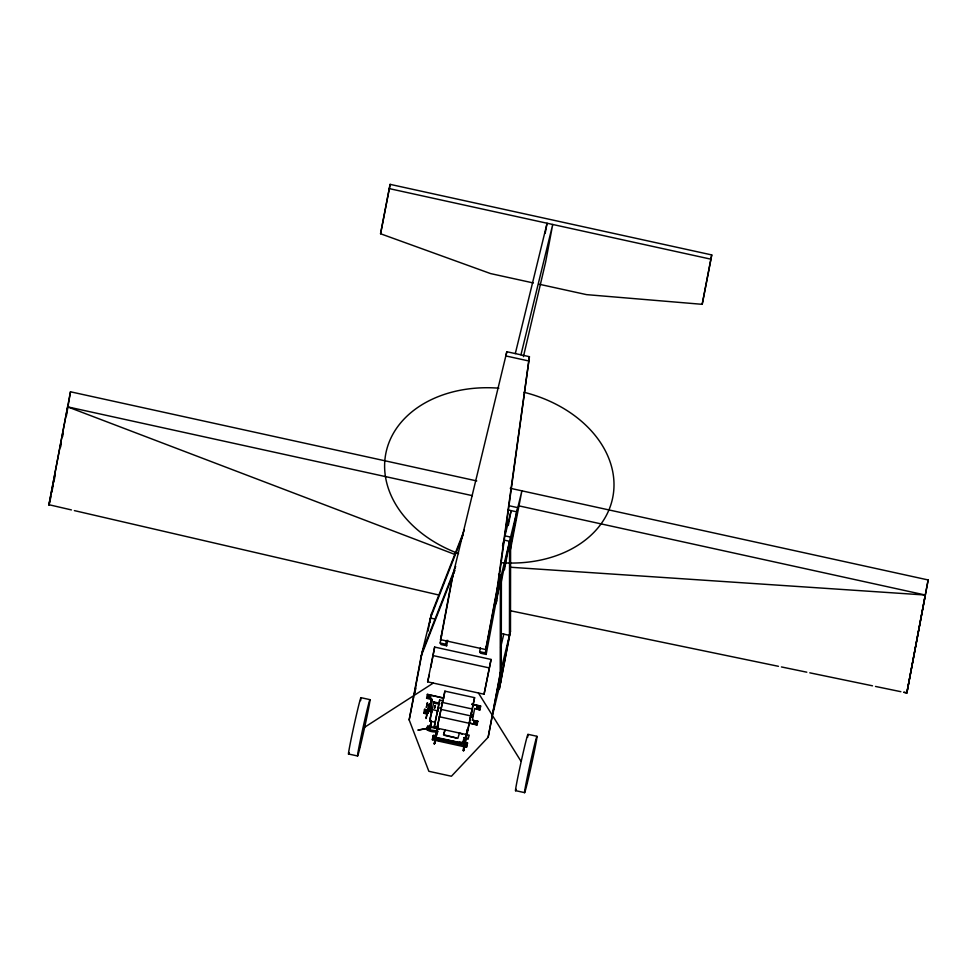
<?xml version="1.0" encoding="UTF-8"?>
<svg xmlns="http://www.w3.org/2000/svg" width="977" height="977" viewBox="0 0 977 977"><rect width="100%" height="100%" fill="white"/><g stroke="black" fill="none" stroke-linecap="round" stroke-linejoin="round"><path stroke-width="1.47" d="M464.356 530.022L431.492 613.849L421.246 655.897L409.168 719.915L428.854 771.293L451.423 776.239L488.158 737.244L500.236 673.226L500.371 579.141L521.889 490.833L510.556 549.135M498.563 574.317L501.396 574.928L501.262 669.025L488.158 737.244M508.309 525.492L511.118 510.617L504.962 535.848L510.605 537.081L510.482 631.179L499.357 688.919L509.457 635.38L509.579 541.295L503.949 540.049L502.52 545.899M430.063 727.792L430.71 727.853L430.955 720.244M430.71 727.853L430.991 720.782M434.96 706.774L435.192 705.492M506.843 351.732L451.911 579.398L440.542 639.654L485.679 649.546L497.049 589.302L529.412 356.678L506.843 351.732L505.817 355.933L528.386 360.879M529.412 356.678L498.075 585.101L485.288 652.88L486.155 654.443L480.513 653.21L479.646 651.635L480.354 647.873M428.512 707.837C422.821 733.409 428.5 705.309 429.477 703.758M431.749 712.245L431.932 710.963L429.721 721.075L435.144 722.259L437.256 712.392M430.21 725.813L430.857 724.519L429.599 729.904C452.192 732.408 420.574 734.118 427.889 726.131L430.112 726.619L430.454 725.019M66.436 415.738L70.478 391.789L476.739 480.928M510.238 488.28L928.15 579.959L906.839 692.937L925.304 595.03L519.043 505.891M428.231 712.831L428.366 712.05L428.048 713.088L427.157 712.892M70.478 391.789L48.85 505.207L67.633 406.859L472.416 495.669M60.611 447.112L61.172 444.132M62.577 436.658L63.139 433.678M533.369 282.964L490.576 273.584L380.566 233.759L390.116 184.36L711.744 254.924L702.194 304.323L586.505 294.627L539.28 284.258M390.116 184.36L380.566 233.759M413.735 696.882L409.168 719.915M414.016 695.416L422.259 651.683L455.685 566.452M427.987 631.166L430.466 618.05L463.33 534.224M429.843 622.593L431.492 613.849M427.633 681.836L434.655 647.067L491.077 659.451L484.055 694.22L427.633 681.836L429.343 674.838M430.784 667.572L434.655 647.067M426.729 713.882L423.762 713.222L424.519 709.339L429.843 710.511L424.519 709.339M429.77 710.841L432.005 699.092L426.595 698.25L427.34 694.366L443.631 697.944M447.686 640.301L446.648 645.785L441.006 644.539L440.151 642.976L452.937 575.197L454.757 570.421M431.199 705.028L432.176 699.862M438.233 710.926L432.274 709.62L433.69 702.28L439.577 703.574M446.648 645.785L445.793 644.209L446.501 640.448M434.325 726.314L439.687 700.094L442.789 700.765L437.427 726.998L434.325 726.314L435.241 722.54M437.452 711.952L439.687 700.094M432.384 739.76L432.664 738.282L466.786 745.769L466.517 747.246L432.384 739.76L433.373 735.412L436.389 735.632M433.092 736.89L433.373 735.412M464.209 745.927L463.806 750.141L474.59 697.651L444.901 691.142L435.791 733.568L434.35 743.949M434.973 739.516L434.57 743.729L438.099 727.352M435.498 736.731L437.452 728.085M434.276 744.047L437.867 724.128M434.57 743.729L435.144 740.7M438.307 724.226L437.574 728.134L438.246 725.361M443.509 698.555L444.901 691.142M545.166 233.369L547.083 223.232L515.306 353.589M463.061 750.36C474.15 698.005 461.303 759.251 463.806 750.141M464.734 743.143L466.896 733.666M467.104 730.54L466.359 734.448L467.714 728.891M467.543 730.637L474.59 697.651M467.214 744.376L467.495 742.899L463.049 741.482M472.465 716.764L472.953 714.187M472.416 720.196L477.753 721.368L472.416 720.196L474.651 708.447L479.902 709.949L475.982 708.74M486.155 654.443L500.358 579.129L497.049 589.302M495.974 603.627L501.396 574.928M509.591 541.295L500.7 584.576M504.437 569.811L509.2 544.519M510.58 544.58L516.76 511.85L508.174 509.97M510.482 546.326L517.786 507.649L509.2 505.768M469.681 723.298L477.081 724.922L477.838 721.038M479.902 709.949L480.66 706.066L471.769 704.112M484.055 694.22L491.077 659.451M702.194 304.323L711.744 254.924M906.839 692.937L903.859 692.278L906.839 692.937L928.15 579.959M428.573 707.47L429.343 703.953L430.454 703.33L428.39 712.563M430.356 717.839L430.271 718.803M51.769 492.457L53.198 485.215M53.772 482.32L55.213 475.078M426.839 729.746L427.889 726.131M426.925 729.318L429.147 729.807L430.417 724.421M429.599 729.904L430.857 724.519M435.913 737.342L462.573 743.192L437.122 738.05L435.913 737.342L437.598 731.663M436.182 736.328L433.153 736.108M443.57 734.741L445.048 729.892L443.57 734.741L457.883 738.319L459.434 733.055L462.243 734.106M468.142 738.856L464.234 737.562L468.142 738.856L469.216 735.192L430.564 726.717M430.344 717.594L430.918 714.981M434.826 707.043L434.57 708.301L435.168 705.565M50.902 496.792L49.168 504.767L71.419 509.921M434.887 738.771L435.595 735.901M435.339 738.868L436.035 735.999M464.124 745.182L464.82 742.312M464.576 745.28L465.272 742.41M464.295 746.758L464.991 743.888M467.495 742.899L466.517 747.246M523.416 356.666L545.618 262.129L552.726 224.466L520.949 354.822M431.077 714.517L431.565 712.758M430.454 718.303L429.721 721.075M414.101 695.416L415.884 688.101M451.911 579.398L452.937 575.197M440.542 639.654L441.567 635.441M427.34 694.366L443.558 698.274M426.595 698.25L430.674 698.799M423.762 713.222L426.802 713.552M428.048 713.088L430.222 704.148M433.69 702.28L433.532 702.952L439.491 704.258M432.274 709.62L432.432 708.96M496.06 603.591L496.78 600.672M485.679 649.546L486.705 645.345M471.744 711.329L471.903 710.67L470.487 717.997L470.645 717.338M463.513 750.458L464.38 747.112M480.66 706.066L471.696 704.441M477.081 724.922L469.754 722.968M500.615 647.311L503.814 634.146M500.236 673.226L510.482 631.179M492.738 714.211L500.932 680.566M429.147 729.807L430.112 726.619M430.649 725.911L430.894 725.117M435.058 740.346L435.266 739.65L442.459 741.238M462.573 743.192L464.234 737.562M463.843 746.66L464.502 746.062M421.246 655.897L454.659 570.653M363.762 727.816L433.275 683.082M510.092 567.222L925.304 595.03M511.179 610.918L778.437 666.314M781.417 666.937L806.807 672.2M809.786 672.823L872.498 685.817M875.49 686.44L900.867 691.692M389.09 188.573L710.719 259.137M430.466 618.05L434.692 618.978M500.871 633.499L509.457 635.38M440.151 642.976L445.793 644.209M479.646 651.635L485.288 652.88M432.603 655.482L489.037 667.865M442.166 702.402L471.842 708.911M433.776 701.95L439.65 703.245M437.843 707.641L440.957 708.325M440.664 709.302L470.34 715.811M360.867 697.651L369.892 699.63M527.885 734.289L536.91 736.279M439.259 716.715L468.936 723.224M427.804 726.558L439.235 729.062M444.926 735.486L456.442 738.001M459.788 741.946L467.275 743.595M432.603 739.064L434.826 739.552M348.594 754.012L357.619 755.99M515.612 790.649L524.637 792.64M74.374 510.605L439.259 595.103M67.633 406.859L454.793 554.411M478.425 692.986L520.949 761.193M431.248 712.306L431.15 706.701L431.162 712.673M427.413 712.599A1.368 0.904 13.7 0 1 425.447 712.465A1.368 0.904 13.7 0 1 425.435 711.109A1.368 0.904 13.7 0 1 427.413 711.476M516.112 789.294A28.895 0.757 -77.6 0 1 521.449 760.338A28.895 0.757 -77.6 0 1 527.617 737.293M349.094 752.644A28.895 0.757 -77.6 0 1 354.431 723.688A28.895 0.757 -77.6 0 1 360.598 700.656M524.185 392.327A115.579 86.513 10.7 0 1 613.422 493.446A115.579 86.513 10.7 0 1 501.238 562.703M458.555 553.556A115.579 86.513 10.7 0 1 386.452 450.629A115.579 86.513 10.7 0 1 498.868 388.187M426.375 707.372L427.438 702.707L426.375 707.372M429.55 727.999L417.863 730.137L429.562 727.963M431.101 698.347L431.126 704.991L431.101 698.347M425.203 712.66A1.368 0.904 13.7 0 0 427.511 712.746A1.368 0.904 13.7 0 0 426.082 711.293A1.368 0.904 13.7 0 0 425.203 712.66M428.146 697.089A1.368 0.904 13.7 0 0 430.442 697.175A1.368 0.904 13.7 0 0 429.025 695.734A1.368 0.904 13.7 0 0 428.146 697.089M477.02 707.812A1.368 0.904 13.7 0 0 479.316 707.898A1.368 0.904 13.7 0 0 477.887 706.456A1.368 0.904 13.7 0 0 477.02 707.812M474.077 723.383A1.368 0.904 13.7 0 0 476.385 723.468A1.368 0.904 13.7 0 0 474.956 722.015A1.368 0.904 13.7 0 0 474.077 723.383M474.163 723.041A1.368 0.904 13.7 0 0 476.458 723.139A1.368 0.904 13.7 0 0 475.042 721.685A1.368 0.904 13.7 0 0 474.163 723.041M428.219 696.76A1.368 0.904 13.7 0 0 430.527 696.845A1.368 0.904 13.7 0 0 429.098 695.404A1.368 0.904 13.7 0 0 428.219 696.76M477.094 707.482A1.368 0.904 13.7 0 0 479.402 707.568A1.368 0.904 13.7 0 0 477.973 706.127A1.368 0.904 13.7 0 0 477.094 707.482M360.208 746.636A28.895 0.757 -77.6 0 0 369.978 700.191A28.895 0.757 -77.6 0 0 361.099 736.609A28.895 0.757 -77.6 0 0 360.208 746.636M527.226 783.285A28.895 0.757 -77.6 0 0 536.996 736.829A28.895 0.757 -77.6 0 0 528.117 773.247A28.895 0.757 -77.6 0 0 527.226 783.285"/></g></svg>
